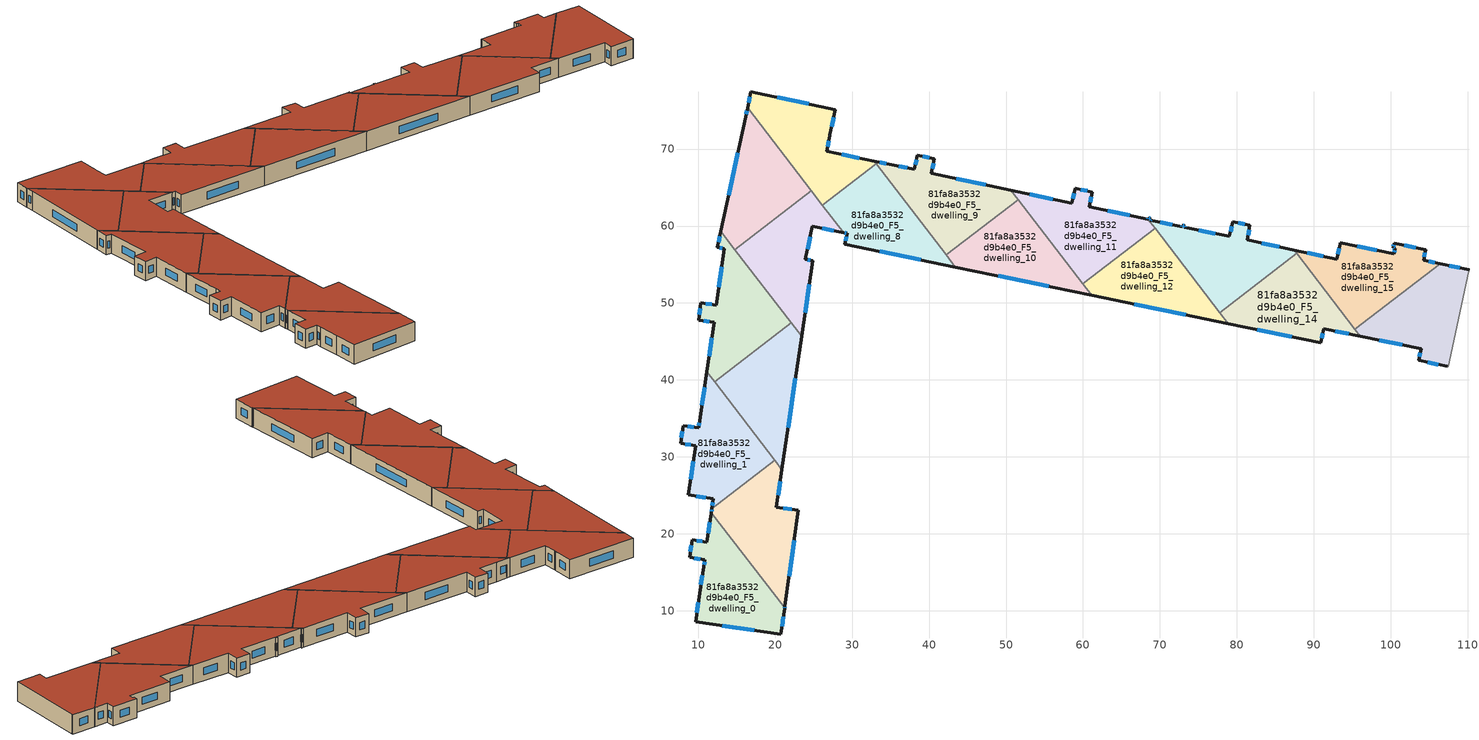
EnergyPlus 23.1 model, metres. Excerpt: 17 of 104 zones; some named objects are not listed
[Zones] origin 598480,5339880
81fa8a3532d9b4e0_F5_dwelling_0
 floor to 81fa8a3532d9b4e0_F4_dwelling_0 (EU_floor_Construction): 11.69,22.74 21.21,10.35 21.2,10.28 20.72,6.91 9.65,8.56 10.18,12.28 10.69,15.69 10.85,16.61 8.87,16.93 9.19,19.19 11.12,18.91 11.68,22.67 z15
 wall outside (EU_wall_Construction): 11.69,22.74 11.68,22.67 11.12,18.91 9.19,19.19 8.87,16.93 10.85,16.61 10.69,15.69 10.18,12.28 9.65,8.56 20.72,6.91 21.2,10.28 21.21,10.35 z15:18
 wall to 81fa8a3532d9b4e0_F5_dwelling_2 (EU_wall_Construction): 21.21,10.35 11.69,22.74 z15:18
 window (EU_Window_Construction): 20.87,7.97 21.05,9.22 / 13.12,8.04 17.25,7.43 / 10.02,11.12 9.82,9.72 / 10.53,14.62 10.34,13.35 / 10.8,16.32 10.74,15.98 / 9.49,16.83 10.23,16.71 / 9.09,18.48 8.97,17.64 / 10.51,19 9.8,19.1 / 11.51,21.49 11.29,20.09 z15.94:17.06
 roof outside (EU_roof_Construction): 20.72,6.91 21.2,10.28 21.21,10.35 11.69,22.74 11.68,22.67 11.12,18.91 9.19,19.19 8.87,16.93 10.85,16.61 10.69,15.69 10.18,12.28 9.65,8.56 z18
81fa8a3532d9b4e0_F5_dwelling_1
 floor to 81fa8a3532d9b4e0_F4_dwelling_1 (EU_floor_Construction): 11.09,41.05 19.94,29.52 11.77,23.24 11.96,24.52 8.69,25.05 9.64,31.44 7.68,31.74 8.01,34.05 10.04,33.76 10.17,34.7 z15
 wall outside (EU_wall_Construction): 11.09,41.05 10.17,34.7 10.04,33.76 8.01,34.05 7.68,31.74 9.64,31.44 8.69,25.05 11.96,24.52 11.77,23.24 z15:18
 wall to 81fa8a3532d9b4e0_F5_dwelling_2 (EU_wall_Construction): 11.77,23.24 19.94,29.52 z15:18
 wall to 81fa8a3532d9b4e0_F5_dwelling_4 (EU_wall_Construction): 19.94,29.52 12.1,39.73 z15:18
 wall to 81fa8a3532d9b4e0_F5_dwelling_3 (EU_wall_Construction): 12.1,39.74 11.09,41.05 z15:18
 window (EU_Window_Construction): 9.71,24.89 10.94,24.69 / 9.34,29.44 8.99,27.06 / 8.29,31.64 9.03,31.53 / 7.91,33.32 7.78,32.46 / 9.4,33.85 8.65,33.96 / 10.13,34.4 10.08,34.05 / 10.8,39.06 10.46,36.69 / 11.9,24.12 11.83,23.64 z15.94:17.06
 roof outside (EU_roof_Construction): 19.94,29.52 11.09,41.05 10.17,34.7 10.04,33.76 8.01,34.05 7.68,31.74 9.64,31.44 8.69,25.05 11.96,24.52 11.77,23.24 z18
81fa8a3532d9b4e0_F5_dwelling_10
 floor to 81fa8a3532d9b4e0_F4_dwelling_10 (EU_floor_Construction): 51.56,63.42 61.11,50.99 43.42,54.66 42.2,56.24 z15
 wall outside (EU_wall_Construction): 43.42,54.66 61.11,50.99 z15:18
 wall to 81fa8a3532d9b4e0_F5_dwelling_9 (EU_wall_Construction): 51.56,63.42 42.2,56.24 z15:18
 wall to 81fa8a3532d9b4e0_F5_dwelling_8 (EU_wall_Construction): 42.2,56.24 43.42,54.66 z15:18
 wall to 81fa8a3532d9b4e0_F5_dwelling_11 (EU_wall_Construction): 59.95,52.49 51.56,63.42 z15:18
 wall to 81fa8a3532d9b4e0_F5_dwelling_12 (EU_wall_Construction): 61.11,50.99 59.95,52.49 z15:18
 window (EU_Window_Construction): 48.96,53.51 55.56,52.14 z15.94:17.06
 roof outside (EU_roof_Construction): 61.11,50.99 51.56,63.42 42.2,56.24 43.42,54.66 z18
81fa8a3532d9b4e0_F5_dwelling_11
 floor to 81fa8a3532d9b4e0_F4_dwelling_11 (EU_floor_Construction): 68.45,60.91 69.36,59.72 59.95,52.49 50.62,64.64 58.55,62.97 59.02,64.88 61.21,64.42 60.83,62.51 z15
 wall outside (EU_wall_Construction): 68.45,60.91 60.83,62.51 61.21,64.42 59.02,64.88 58.55,62.97 50.62,64.64 z15:18
 wall to 81fa8a3532d9b4e0_F5_dwelling_12 (EU_wall_Construction): 59.95,52.49 69.36,59.72 z15:18
 wall to 81fa8a3532d9b4e0_F5_dwelling_13 (EU_wall_Construction): 69.36,59.72 68.45,60.91 z15:18
 wall to 81fa8a3532d9b4e0_F5_dwelling_9 (EU_wall_Construction): 50.62,64.64 51.56,63.42 z15:18
 window (EU_Window_Construction): 56.07,63.5 53.11,64.12 / 58.87,64.28 58.7,63.57 / 60.52,64.56 59.7,64.73 / 60.95,63.11 61.09,63.82 / 66.06,61.41 63.22,62.01 z15.94:17.06
 roof outside (EU_roof_Construction): 69.36,59.72 68.45,60.91 60.83,62.51 61.21,64.42 59.02,64.88 58.55,62.97 50.62,64.64 59.95,52.49 z18
81fa8a3532d9b4e0_F5_dwelling_12
 floor to 81fa8a3532d9b4e0_F4_dwelling_12 (EU_floor_Construction): 69.36,59.72 78.91,47.29 61.11,50.99 59.95,52.49 z15
 wall outside (EU_wall_Construction): 61.11,50.99 78.91,47.29 z15:18
 wall to 81fa8a3532d9b4e0_F5_dwelling_14 (EU_wall_Construction): 78.91,47.29 77.78,48.75 z15:18
 wall to 81fa8a3532d9b4e0_F5_dwelling_13 (EU_wall_Construction): 77.78,48.75 69.36,59.72 z15:18
 window (EU_Window_Construction): 66.69,49.83 73.33,48.45 z15.94:17.06
 roof outside (EU_roof_Construction): 78.91,47.29 69.36,59.72 59.95,52.49 61.11,50.99 z18
81fa8a3532d9b4e0_F5_dwelling_13
 floor to 81fa8a3532d9b4e0_F4_dwelling_13 (EU_floor_Construction): 87.45,56.87 87.79,56.43 77.79,48.75 68.45,60.91 68.49,60.9 68.51,61.02 68.81,60.96 68.76,60.72 72.89,59.9 72.93,60.08 73.23,60.01 73.19,59.85 79.04,58.65 79.49,60.54 81.7,60.08 81.34,58.21 z15
 wall outside (EU_wall_Construction): 87.45,56.87 81.34,58.21 81.7,60.08 79.49,60.54 79.04,58.65 73.19,59.85 73.23,60.01 72.93,60.08 72.89,59.9 68.76,60.72 68.81,60.96 68.51,61.02 68.49,60.9 68.45,60.91 z15:18
 wall to 81fa8a3532d9b4e0_F5_dwelling_14 (EU_wall_Construction): 77.79,48.75 87.79,56.43 z15:18
 wall to 81fa8a3532d9b4e0_F5_dwelling_15 (EU_wall_Construction): 87.79,56.43 87.45,56.87 z15:18
 window (EU_Window_Construction): 85.53,57.29 83.25,57.79 / 68.5,60.98 68.5,60.94 / 68.71,60.98 68.6,61 / 68.77,60.79 68.79,60.88 / 71.6,60.15 70.05,60.46 / 72.92,60.02 72.9,59.95 / 73.13,60.03 73.02,60.06 / 73.2,59.9 73.22,59.96 / 77.21,59.03 75.02,59.47 / 79.35,59.95 79.18,59.24 / 81.01,60.22 80.18,60.4 / 81.45,58.79 81.59,59.49 z15.94:17.06
 roof outside (EU_roof_Construction): 87.79,56.43 87.45,56.87 81.34,58.21 81.7,60.08 79.49,60.54 79.04,58.65 73.19,59.85 73.23,60.01 72.93,60.08 72.89,59.9 68.76,60.72 68.81,60.96 68.51,61.02 68.49,60.9 68.45,60.91 77.79,48.75 z18
81fa8a3532d9b4e0_F5_dwelling_14
 floor to 81fa8a3532d9b4e0_F4_dwelling_14 (EU_floor_Construction): 87.79,56.43 96.06,45.66 91.29,46.66 90.9,44.8 78.91,47.29 77.79,48.75 z15
 wall outside (EU_wall_Construction): 78.91,47.29 90.9,44.8 91.29,46.66 96.06,45.66 z15:18
 wall to 81fa8a3532d9b4e0_F5_dwelling_16 (EU_wall_Construction): 96.06,45.66 95.34,46.6 z15:18
 wall to 81fa8a3532d9b4e0_F5_dwelling_15 (EU_wall_Construction): 95.34,46.6 87.79,56.43 z15:18
 window (EU_Window_Construction): 91.02,45.38 91.17,46.07 / 82.66,46.51 87.14,45.58 / 92.79,46.34 94.56,45.97 z15.94:17.06
 roof outside (EU_roof_Construction): 96.06,45.66 87.79,56.43 77.79,48.75 78.91,47.29 90.9,44.8 91.29,46.66 z18
81fa8a3532d9b4e0_F5_dwelling_15
 floor to 81fa8a3532d9b4e0_F4_dwelling_15 (EU_floor_Construction): 104.54,56.93 104.27,55.56 106.42,55.11 95.34,46.6 87.45,56.87 92.98,55.67 93.43,57.72 93.45,57.83 100.37,56.38 100.56,57.1 100.3,57.17 100.45,57.78 z15
 wall outside (EU_wall_Construction): 106.42,55.11 104.27,55.56 104.54,56.93 100.45,57.78 100.3,57.17 100.56,57.1 100.37,56.38 93.45,57.83 93.43,57.72 92.98,55.67 87.45,56.87 z15:18
 wall to 81fa8a3532d9b4e0_F5_dwelling_16 (EU_wall_Construction): 95.34,46.6 106.42,55.11 z15:18
 window (EU_Window_Construction): 103.26,57.2 101.73,57.51 / 104.35,55.99 104.45,56.5 / 105.74,55.25 104.94,55.42 / 91.25,56.04 89.18,56.49 / 93.29,57.08 93.12,56.31 / 98.2,56.83 95.62,57.38 / 100.5,56.87 100.43,56.6 / 100.38,57.15 100.48,57.12 / 100.4,57.59 100.35,57.36 z15.94:17.06
 roof outside (EU_roof_Construction): 106.42,55.11 104.27,55.56 104.54,56.93 100.45,57.78 100.3,57.17 100.56,57.1 100.37,56.38 93.45,57.83 93.43,57.72 92.98,55.67 87.45,56.87 95.34,46.6 z18
81fa8a3532d9b4e0_F5_dwelling_16
 floor to 81fa8a3532d9b4e0_F4_dwelling_16 (EU_floor_Construction): 110.18,54.31 110.14,54.14 107.48,41.72 107.37,41.74 103.63,42.52 103.95,44.02 96.06,45.66 95.34,46.6 106.42,55.11 z15
 wall outside (EU_wall_Construction): 96.06,45.66 103.95,44.02 103.63,42.52 107.37,41.74 / 110.18,54.31 106.42,55.11 z15:18
 wall adiabatic (EU_wall_Construction): 107.37,41.74 107.48,41.72 110.14,54.14 110.18,54.31 z15:18
 window (EU_Window_Construction): 104.8,42.28 106.2,41.99 / 103.85,43.55 103.73,42.99 / 98.53,45.15 101.47,44.53 / 109,54.56 107.6,54.86 z15.94:17.06
 roof outside (EU_roof_Construction): 107.48,41.72 110.14,54.14 110.18,54.31 106.42,55.11 95.34,46.6 96.06,45.66 103.95,44.02 103.63,42.52 107.37,41.74 z18
81fa8a3532d9b4e0_F5_dwelling_2
 floor to 81fa8a3532d9b4e0_F4_dwelling_2 (EU_floor_Construction): 20.85,28.34 20.13,23.45 23.01,23.03 21.24,10.58 21.23,10.47 21.21,10.35 11.69,22.74 11.77,23.24 19.94,29.52 19.97,29.48 z15
 wall outside (EU_wall_Construction): 21.21,10.35 21.23,10.47 21.24,10.58 23.01,23.03 20.13,23.45 20.85,28.34 / 11.77,23.24 11.69,22.74 z15:18
 wall to 81fa8a3532d9b4e0_F5_dwelling_4 (EU_wall_Construction): 20.85,28.34 19.97,29.48 19.94,29.52 z15:18
 window (EU_Window_Construction): 20.35,24.98 20.62,26.81 / 22.11,23.16 21.03,23.32 / 21.8,14.49 22.46,19.13 / 21.22,10.39 21.22,10.43 / 11.75,23.09 11.72,22.9 z15.94:17.06
 roof outside (EU_roof_Construction): 21.24,10.58 23.01,23.03 20.13,23.45 20.85,28.34 19.97,29.48 19.94,29.52 11.77,23.24 11.69,22.74 21.21,10.35 21.23,10.47 z18
81fa8a3532d9b4e0_F5_dwelling_3
 floor to 81fa8a3532d9b4e0_F4_dwelling_3 (EU_floor_Construction): 13.35,57.02 12.48,57.21 12.94,59.31 22.08,47.4 12.1,39.74 11.09,41.05 12.04,47.47 10.05,47.76 10.34,50.01 12.35,49.72 z15
 wall outside (EU_wall_Construction): 12.94,59.31 12.48,57.21 13.35,57.02 12.35,49.72 10.34,50.01 10.05,47.76 12.04,47.47 11.09,41.05 z15:18
 wall to 81fa8a3532d9b4e0_F5_dwelling_4 (EU_wall_Construction): 12.1,39.74 22.08,47.4 z15:18
 wall to 81fa8a3532d9b4e0_F5_dwelling_6 (EU_wall_Construction): 22.08,47.4 14.75,56.94 z15:18
 wall to 81fa8a3532d9b4e0_F5_dwelling_5 (EU_wall_Construction): 14.75,56.94 12.94,59.31 z15:18
 window (EU_Window_Construction): 11.72,49.81 10.97,49.92 / 13.04,54.73 12.67,52.01 / 12.76,57.15 13.08,57.08 / 12.79,58.65 12.62,57.87 / 11.74,45.46 11.39,43.06 / 10.67,47.67 11.41,47.56 / 10.25,49.31 10.14,48.47 z15.94:17.06
 roof outside (EU_roof_Construction): 22.08,47.4 12.94,59.31 12.48,57.21 13.35,57.02 12.35,49.72 10.34,50.01 10.05,47.76 12.04,47.47 11.09,41.05 12.1,39.74 z18
81fa8a3532d9b4e0_F5_dwelling_4
 floor to 81fa8a3532d9b4e0_F4_dwelling_4 (EU_floor_Construction): 22.08,47.4 23.42,45.66 20.85,28.34 12.1,39.74 z15
 wall outside (EU_wall_Construction): 20.85,28.34 23.42,45.66 z15:18
 wall to 81fa8a3532d9b4e0_F5_dwelling_6 (EU_wall_Construction): 23.42,45.66 22.08,47.4 z15:18
 window (EU_Window_Construction): 21.65,33.77 22.61,40.23 z15.94:17.06
 roof outside (EU_roof_Construction): 20.85,28.34 23.42,45.66 22.08,47.4 12.1,39.74 z18
81fa8a3532d9b4e0_F5_dwelling_5
 floor to 81fa8a3532d9b4e0_F4_dwelling_5 (EU_floor_Construction): 16.39,75.38 24.69,64.57 14.75,56.94 12.94,59.31 16.15,74.17 z15
 wall outside (EU_wall_Construction): 16.39,75.38 16.15,74.17 12.94,59.31 z15:18
 wall to 81fa8a3532d9b4e0_F5_dwelling_6 (EU_wall_Construction): 14.75,56.94 24.69,64.57 z15:18
 wall to 81fa8a3532d9b4e0_F5_dwelling_7 (EU_wall_Construction): 24.69,64.57 16.39,75.38 z15:18
 window (EU_Window_Construction): 16.32,75 16.23,74.55 / 15.14,69.51 13.94,63.97 z15.94:17.06
 roof outside (EU_roof_Construction): 24.69,64.57 16.39,75.38 16.15,74.17 12.94,59.31 14.75,56.94 z18
81fa8a3532d9b4e0_F5_dwelling_6
 floor to 81fa8a3532d9b4e0_F4_dwelling_6 (EU_floor_Construction): 24.69,64.57 28.87,59.12 24.81,59.97 23.92,55.65 24.88,55.51 23.42,45.66 14.75,56.94 z15
 wall outside (EU_wall_Construction): 23.42,45.66 24.88,55.51 23.92,55.65 24.81,59.97 28.87,59.12 z15:18
 wall to 81fa8a3532d9b4e0_F5_dwelling_8 (EU_wall_Construction): 28.87,59.12 26.12,62.71 z15:18
 wall to 81fa8a3532d9b4e0_F5_dwelling_7 (EU_wall_Construction): 26.12,62.71 24.69,64.57 z15:18
 window (EU_Window_Construction): 26.08,59.7 27.6,59.39 / 24.2,57.01 24.53,58.62 / 24.58,55.55 24.22,55.61 / 23.87,48.75 24.42,52.42 z15.94:17.06
 roof outside (EU_roof_Construction): 23.42,45.66 24.88,55.51 23.92,55.65 24.81,59.97 28.87,59.12 24.69,64.57 14.75,56.94 z18
81fa8a3532d9b4e0_F5_dwelling_7
 floor to 81fa8a3532d9b4e0_F4_dwelling_7 (EU_floor_Construction): 27.8,75.14 27.11,71.87 27.08,71.73 26.69,69.69 32.84,68.44 33.12,68.08 26.12,62.71 16.39,75.38 16.82,77.47 z15
 wall outside (EU_wall_Construction): 32.84,68.44 26.69,69.69 27.08,71.73 27.11,71.87 27.8,75.14 16.82,77.47 16.39,75.38 z15:18
 wall to 81fa8a3532d9b4e0_F5_dwelling_8 (EU_wall_Construction): 26.12,62.71 33.12,68.08 z15:18
 wall to 81fa8a3532d9b4e0_F5_dwelling_9 (EU_wall_Construction): 33.12,68.08 32.84,68.44 z15:18
 window (EU_Window_Construction): 16.69,76.82 16.53,76.03 / 24.36,75.87 20.26,76.74 / 27.33,72.89 27.58,74.11 / 27.09,71.77 27.1,71.82 / 26.81,70.33 26.96,71.09 / 30.91,68.83 28.62,69.3 z15.94:17.06
 roof outside (EU_roof_Construction): 33.12,68.08 32.84,68.44 26.69,69.69 27.08,71.73 27.11,71.87 27.8,75.14 16.82,77.47 16.39,75.38 26.12,62.71 z18
81fa8a3532d9b4e0_F5_dwelling_8
 floor to 81fa8a3532d9b4e0_F4_dwelling_8 (EU_floor_Construction): 33.12,68.08 43.42,54.66 29.06,57.64 29.35,59.03 28.87,59.12 26.12,62.71 z15
 wall outside (EU_wall_Construction): 28.87,59.12 29.35,59.03 29.06,57.64 43.42,54.66 z15:18
 wall to 81fa8a3532d9b4e0_F5_dwelling_9 (EU_wall_Construction): 42.2,56.24 33.12,68.08 z15:18
 window (EU_Window_Construction): 29.26,58.59 29.15,58.08 / 29.02,59.09 29.2,59.06 / 33.56,56.71 38.92,55.59 z15.94:17.06
 roof outside (EU_roof_Construction): 43.42,54.66 33.12,68.08 26.12,62.71 28.87,59.12 29.35,59.03 29.06,57.64 z18
81fa8a3532d9b4e0_F5_dwelling_9
 floor to 81fa8a3532d9b4e0_F4_dwelling_9 (EU_floor_Construction): 50.62,64.64 51.56,63.42 42.2,56.24 32.84,68.44 35.16,67.96 38.1,67.35 38.48,69.2 40.69,68.76 40.3,66.84 z15
 wall outside (EU_wall_Construction): 50.62,64.64 40.3,66.84 40.69,68.76 38.48,69.2 38.1,67.35 35.16,67.96 32.84,68.44 z15:18
 window (EU_Window_Construction): 37.18,67.54 36.08,67.77 / 38.36,68.62 38.22,67.93 / 40,68.9 39.17,69.06 / 40.42,67.44 40.57,68.16 / 47.39,65.33 43.54,66.15 / 34.43,68.11 33.57,68.29 z15.94:17.06
 roof outside (EU_roof_Construction): 51.56,63.42 50.62,64.64 40.3,66.84 40.69,68.76 38.48,69.2 38.1,67.35 35.16,67.96 32.84,68.44 42.2,56.24 z18
[Building]
EU S2 Campaign: North Axis=0; Terrain=City; Solar Distribution=FullExterior
[Site:Location]
Vienna: Latitude=48; Longitude=16.5; Time Zone=1; Elevation=183
[SizingPeriod:WeatherFileDays]
AnnualSizingPeriod: Begin Month=1; Begin Day of Month=1; End Month=12; End Day of Month=31; Day of Week for Start Day=Monday; Use Weather File Daylight Saving Period=No; Use Weather File Rain and Snow Indicators=No
[MATERIAL]
EU_InternalMass_Material: Roughness=MediumRough; Thickness=0.1; Conductivity=1; Density=1800; Specific Heat=900; Thermal Absorptance=0.9; Solar Absorptance=0.7; Visible Absorptance=0.7
[MATERIAL:NOMASS] Roughness=MediumRough; Thermal Absorptance=0.9; Solar Absorptance=0.7; Visible Absorptance=0.7
Name | Thermal Resistance
EU_wall_NoMass | 0.914258
EU_roof_NoMass | 0.954009
EU_floor_NoMass | 1.09711
[WINDOWMATERIAL:SIMPLEGLAZINGSYSTEM]
EU_Window_SimpleGlazing: UFactor=2.09642; Solar Heat Gain Coefficient=0.65; Visible Transmittance=0.65
[CONSTRUCTION]
EU_wall_Construction: EU_wall_NoMass
EU_roof_Construction: EU_roof_NoMass
EU_floor_Construction: EU_floor_NoMass
EU_Window_Construction: EU_Window_SimpleGlazing
EU_InternalMass_Construction: EU_InternalMass_Material
[ZONE] Type=1; Multiplier=1; Ceiling Height=autocalculate; Floor Area=autocalculate; Part of Total Floor Area=Yes
Name | Volume
81fa8a3532d9b4e0_F5_dwelling_0 | 312.407
81fa8a3532d9b4e0_F5_dwelling_1 | 312.416
81fa8a3532d9b4e0_F5_dwelling_10 | 312.663
81fa8a3532d9b4e0_F5_dwelling_11 | 312.694
81fa8a3532d9b4e0_F5_dwelling_12 | 312.702
81fa8a3532d9b4e0_F5_dwelling_13 | 312.659
81fa8a3532d9b4e0_F5_dwelling_14 | 312.628
81fa8a3532d9b4e0_F5_dwelling_15 | 312.686
81fa8a3532d9b4e0_F5_dwelling_16 | 312.649
81fa8a3532d9b4e0_F5_dwelling_2 | 313.17
81fa8a3532d9b4e0_F5_dwelling_3 | 312.651
81fa8a3532d9b4e0_F5_dwelling_4 | 312.67
81fa8a3532d9b4e0_F5_dwelling_5 | 311.777
81fa8a3532d9b4e0_F5_dwelling_6 | 311.788
81fa8a3532d9b4e0_F5_dwelling_7 | 313.587
81fa8a3532d9b4e0_F5_dwelling_8 | 313.543
81fa8a3532d9b4e0_F5_dwelling_9 | 312.627
[INTERNALMASS] Construction=EU_InternalMass_Construction
Name | Zone or ZoneList | Surface Area
81fa8a3532d9b4e0_F5_dwelling_0_EU_InternalMass | 81fa8a3532d9b4e0_F5_dwelling_0 | 104.135
81fa8a3532d9b4e0_F5_dwelling_1_EU_InternalMass | 81fa8a3532d9b4e0_F5_dwelling_1 | 104.14
81fa8a3532d9b4e0_F5_dwelling_2_EU_InternalMass | 81fa8a3532d9b4e0_F5_dwelling_2 | 104.391
81fa8a3532d9b4e0_F5_dwelling_3_EU_InternalMass | 81fa8a3532d9b4e0_F5_dwelling_3 | 104.218
81fa8a3532d9b4e0_F5_dwelling_4_EU_InternalMass | 81fa8a3532d9b4e0_F5_dwelling_4 | 104.228
81fa8a3532d9b4e0_F5_dwelling_5_EU_InternalMass | 81fa8a3532d9b4e0_F5_dwelling_5 | 103.924
81fa8a3532d9b4e0_F5_dwelling_6_EU_InternalMass | 81fa8a3532d9b4e0_F5_dwelling_6 | 103.928
81fa8a3532d9b4e0_F5_dwelling_7_EU_InternalMass | 81fa8a3532d9b4e0_F5_dwelling_7 | 104.529
81fa8a3532d9b4e0_F5_dwelling_8_EU_InternalMass | 81fa8a3532d9b4e0_F5_dwelling_8 | 104.516
81fa8a3532d9b4e0_F5_dwelling_9_EU_InternalMass | 81fa8a3532d9b4e0_F5_dwelling_9 | 104.211
81fa8a3532d9b4e0_F5_dwelling_10_EU_InternalMass | 81fa8a3532d9b4e0_F5_dwelling_10 | 104.215
81fa8a3532d9b4e0_F5_dwelling_11_EU_InternalMass | 81fa8a3532d9b4e0_F5_dwelling_11 | 104.222
81fa8a3532d9b4e0_F5_dwelling_12_EU_InternalMass | 81fa8a3532d9b4e0_F5_dwelling_12 | 104.237
81fa8a3532d9b4e0_F5_dwelling_13_EU_InternalMass | 81fa8a3532d9b4e0_F5_dwelling_13 | 104.221
81fa8a3532d9b4e0_F5_dwelling_14_EU_InternalMass | 81fa8a3532d9b4e0_F5_dwelling_14 | 104.207
81fa8a3532d9b4e0_F5_dwelling_15_EU_InternalMass | 81fa8a3532d9b4e0_F5_dwelling_15 | 104.227
81fa8a3532d9b4e0_F5_dwelling_16_EU_InternalMass | 81fa8a3532d9b4e0_F5_dwelling_16 | 104.216
[OTHEREQUIPMENT] Fuel Type=Electricity; Design Level Calculation Method=Watts/Area; Power per Zone Floor Area=1; Fraction Latent=0; Fraction Radiant=0; Fraction Lost=0; Carbon Dioxide Generation Rate=0; EndUse Subcategory=EU_Step8_InternalGains
Name | Zone or ZoneList or Space or SpaceList | Schedule
EU_Step8_InternalGain_81fa8a3532d9b4e0_F5_dwelling_0_f000 | 81fa8a3532d9b4e0_F5_dwelling_0 | EU_Step8_GainSchedule_81fa8a3532d9b4e0_F5_dwelling_0_f000
EU_Step8_InternalGain_81fa8a3532d9b4e0_F5_dwelling_1_f000 | 81fa8a3532d9b4e0_F5_dwelling_1 | EU_Step8_GainSchedule_81fa8a3532d9b4e0_F5_dwelling_1_f000
EU_Step8_InternalGain_81fa8a3532d9b4e0_F5_dwelling_2_f000 | 81fa8a3532d9b4e0_F5_dwelling_2 | EU_Step8_GainSchedule_81fa8a3532d9b4e0_F5_dwelling_2_f000
EU_Step8_InternalGain_81fa8a3532d9b4e0_F5_dwelling_3_f000 | 81fa8a3532d9b4e0_F5_dwelling_3 | EU_Step8_GainSchedule_81fa8a3532d9b4e0_F5_dwelling_3_f000
EU_Step8_InternalGain_81fa8a3532d9b4e0_F5_dwelling_4_f000 | 81fa8a3532d9b4e0_F5_dwelling_4 | EU_Step8_GainSchedule_81fa8a3532d9b4e0_F5_dwelling_4_f000
EU_Step8_InternalGain_81fa8a3532d9b4e0_F5_dwelling_5_f000 | 81fa8a3532d9b4e0_F5_dwelling_5 | EU_Step8_GainSchedule_81fa8a3532d9b4e0_F5_dwelling_5_f000
EU_Step8_InternalGain_81fa8a3532d9b4e0_F5_dwelling_6_f000 | 81fa8a3532d9b4e0_F5_dwelling_6 | EU_Step8_GainSchedule_81fa8a3532d9b4e0_F5_dwelling_6_f000
EU_Step8_InternalGain_81fa8a3532d9b4e0_F5_dwelling_7_f000 | 81fa8a3532d9b4e0_F5_dwelling_7 | EU_Step8_GainSchedule_81fa8a3532d9b4e0_F5_dwelling_7_f000
EU_Step8_InternalGain_81fa8a3532d9b4e0_F5_dwelling_8_f000 | 81fa8a3532d9b4e0_F5_dwelling_8 | EU_Step8_GainSchedule_81fa8a3532d9b4e0_F5_dwelling_8_f000
EU_Step8_InternalGain_81fa8a3532d9b4e0_F5_dwelling_9_f000 | 81fa8a3532d9b4e0_F5_dwelling_9 | EU_Step8_GainSchedule_81fa8a3532d9b4e0_F5_dwelling_9_f000
EU_Step8_InternalGain_81fa8a3532d9b4e0_F5_dwelling_10_f000 | 81fa8a3532d9b4e0_F5_dwelling_10 | EU_Step8_GainSchedule_81fa8a3532d9b4e0_F5_dwelling_10_f000
EU_Step8_InternalGain_81fa8a3532d9b4e0_F5_dwelling_11_f000 | 81fa8a3532d9b4e0_F5_dwelling_11 | EU_Step8_GainSchedule_81fa8a3532d9b4e0_F5_dwelling_11_f000
EU_Step8_InternalGain_81fa8a3532d9b4e0_F5_dwelling_12_f000 | 81fa8a3532d9b4e0_F5_dwelling_12 | EU_Step8_GainSchedule_81fa8a3532d9b4e0_F5_dwelling_12_f000
EU_Step8_InternalGain_81fa8a3532d9b4e0_F5_dwelling_13_f000 | 81fa8a3532d9b4e0_F5_dwelling_13 | EU_Step8_GainSchedule_81fa8a3532d9b4e0_F5_dwelling_13_f000
EU_Step8_InternalGain_81fa8a3532d9b4e0_F5_dwelling_14_f000 | 81fa8a3532d9b4e0_F5_dwelling_14 | EU_Step8_GainSchedule_81fa8a3532d9b4e0_F5_dwelling_14_f000
EU_Step8_InternalGain_81fa8a3532d9b4e0_F5_dwelling_15_f000 | 81fa8a3532d9b4e0_F5_dwelling_15 | EU_Step8_GainSchedule_81fa8a3532d9b4e0_F5_dwelling_15_f000
EU_Step8_InternalGain_81fa8a3532d9b4e0_F5_dwelling_16_f000 | 81fa8a3532d9b4e0_F5_dwelling_16 | EU_Step8_GainSchedule_81fa8a3532d9b4e0_F5_dwelling_16_f000
[ZONEVENTILATION:DESIGNFLOWRATE] Schedule=EU_AlwaysOn; Design Flow Rate Calculation Method=AirChanges/Hour; Air Changes per Hour=0.546891; Ventilation Type=Natural; Fan Pressure Rise=0; Fan Total Efficiency=1; Constant Term Coefficient=1; Temperature Term Coefficient=0; Velocity Term Coefficient=0; Velocity Squared Term Coefficient=0; Minimum Indoor Temperature=-100; Maximum Indoor Temperature=100; Delta Temperature=-100; Minimum Outdoor Temperature=-100; Maximum Outdoor Temperature=100; Maximum Wind Speed=40
Name | Zone or ZoneList or Space or SpaceList
EU_ConstantAir_81fa8a3532d9b4e0_F5_dwelling_0 | 81fa8a3532d9b4e0_F5_dwelling_0
EU_ConstantAir_81fa8a3532d9b4e0_F5_dwelling_1 | 81fa8a3532d9b4e0_F5_dwelling_1
EU_ConstantAir_81fa8a3532d9b4e0_F5_dwelling_2 | 81fa8a3532d9b4e0_F5_dwelling_2
EU_ConstantAir_81fa8a3532d9b4e0_F5_dwelling_3 | 81fa8a3532d9b4e0_F5_dwelling_3
EU_ConstantAir_81fa8a3532d9b4e0_F5_dwelling_4 | 81fa8a3532d9b4e0_F5_dwelling_4
EU_ConstantAir_81fa8a3532d9b4e0_F5_dwelling_5 | 81fa8a3532d9b4e0_F5_dwelling_5
EU_ConstantAir_81fa8a3532d9b4e0_F5_dwelling_6 | 81fa8a3532d9b4e0_F5_dwelling_6
EU_ConstantAir_81fa8a3532d9b4e0_F5_dwelling_7 | 81fa8a3532d9b4e0_F5_dwelling_7
EU_ConstantAir_81fa8a3532d9b4e0_F5_dwelling_8 | 81fa8a3532d9b4e0_F5_dwelling_8
EU_ConstantAir_81fa8a3532d9b4e0_F5_dwelling_9 | 81fa8a3532d9b4e0_F5_dwelling_9
EU_ConstantAir_81fa8a3532d9b4e0_F5_dwelling_10 | 81fa8a3532d9b4e0_F5_dwelling_10
EU_ConstantAir_81fa8a3532d9b4e0_F5_dwelling_11 | 81fa8a3532d9b4e0_F5_dwelling_11
EU_ConstantAir_81fa8a3532d9b4e0_F5_dwelling_12 | 81fa8a3532d9b4e0_F5_dwelling_12
EU_ConstantAir_81fa8a3532d9b4e0_F5_dwelling_13 | 81fa8a3532d9b4e0_F5_dwelling_13
EU_ConstantAir_81fa8a3532d9b4e0_F5_dwelling_14 | 81fa8a3532d9b4e0_F5_dwelling_14
EU_ConstantAir_81fa8a3532d9b4e0_F5_dwelling_15 | 81fa8a3532d9b4e0_F5_dwelling_15
EU_ConstantAir_81fa8a3532d9b4e0_F5_dwelling_16 | 81fa8a3532d9b4e0_F5_dwelling_16
[HVACTEMPLATE:ZONE:IDEALLOADSAIRSYSTEM] System Availability Schedule=EU_AlwaysOn; Maximum Heating Supply Air Temperature=50; Minimum Cooling Supply Air Temperature=13; Maximum Heating Supply Air Humidity Ratio=0.0156; Minimum Cooling Supply Air Humidity Ratio=0.0077; Heating Limit=NoLimit; Cooling Limit=NoLimit; Heating Availability Schedule=EU_AlwaysOn; Cooling Availability Schedule=EU_CoolingOff; Dehumidification Control Type=ConstantSensibleHeatRatio; Cooling Sensible Heat Ratio=0.7; Dehumidification Setpoint=60; Humidification Control Type=None; Humidification Setpoint=30; Outdoor Air Method=None; Outdoor Air Flow Rate per Person=0.00944; Outdoor Air Flow Rate per Zone Floor Area=0; Outdoor Air Flow Rate per Zone=0; Demand Controlled Ventilation Type=None; Outdoor Air Economizer Type=NoEconomizer; Heat Recovery Type=None; Sensible Heat Recovery Effectiveness=0.7; Latent Heat Recovery Effectiveness=0.65
Name | Template Thermostat
81fa8a3532d9b4e0_F5_dwelling_0 | EU_HeatOnly_81fa8a3532d9b4e0_F5_dwelling_0
81fa8a3532d9b4e0_F5_dwelling_1 | EU_HeatOnly_81fa8a3532d9b4e0_F5_dwelling_1
81fa8a3532d9b4e0_F5_dwelling_2 | EU_HeatOnly_81fa8a3532d9b4e0_F5_dwelling_2
81fa8a3532d9b4e0_F5_dwelling_3 | EU_HeatOnly_81fa8a3532d9b4e0_F5_dwelling_3
81fa8a3532d9b4e0_F5_dwelling_4 | EU_HeatOnly_81fa8a3532d9b4e0_F5_dwelling_4
81fa8a3532d9b4e0_F5_dwelling_5 | EU_HeatOnly_81fa8a3532d9b4e0_F5_dwelling_5
81fa8a3532d9b4e0_F5_dwelling_6 | EU_HeatOnly_81fa8a3532d9b4e0_F5_dwelling_6
81fa8a3532d9b4e0_F5_dwelling_7 | EU_HeatOnly_81fa8a3532d9b4e0_F5_dwelling_7
81fa8a3532d9b4e0_F5_dwelling_8 | EU_HeatOnly_81fa8a3532d9b4e0_F5_dwelling_8
81fa8a3532d9b4e0_F5_dwelling_9 | EU_HeatOnly_81fa8a3532d9b4e0_F5_dwelling_9
81fa8a3532d9b4e0_F5_dwelling_10 | EU_HeatOnly_81fa8a3532d9b4e0_F5_dwelling_10
81fa8a3532d9b4e0_F5_dwelling_11 | EU_HeatOnly_81fa8a3532d9b4e0_F5_dwelling_11
81fa8a3532d9b4e0_F5_dwelling_12 | EU_HeatOnly_81fa8a3532d9b4e0_F5_dwelling_12
81fa8a3532d9b4e0_F5_dwelling_13 | EU_HeatOnly_81fa8a3532d9b4e0_F5_dwelling_13
81fa8a3532d9b4e0_F5_dwelling_14 | EU_HeatOnly_81fa8a3532d9b4e0_F5_dwelling_14
81fa8a3532d9b4e0_F5_dwelling_15 | EU_HeatOnly_81fa8a3532d9b4e0_F5_dwelling_15
81fa8a3532d9b4e0_F5_dwelling_16 | EU_HeatOnly_81fa8a3532d9b4e0_F5_dwelling_16
[SIZING:ZONE] Zone Cooling Design Supply Air Temperature Input Method=SupplyAirTemperature; Zone Cooling Design Supply Air Temperature=13; Zone Heating Design Supply Air Temperature Input Method=SupplyAirTemperature; Zone Heating Design Supply Air Temperature=50; Zone Cooling Design Supply Air Humidity Ratio=0.008; Zone Heating Design Supply Air Humidity Ratio=0.008; Cooling Design Air Flow Method=DesignDay; Cooling Design Air Flow Rate=0; Cooling Minimum Air Flow per Zone Floor Area=0.000762; Cooling Minimum Air Flow=0; Cooling Minimum Air Flow Fraction=0.2; Heating Design Air Flow Method=DesignDay; Heating Design Air Flow Rate=0; Heating Maximum Air Flow per Zone Floor Area=0.002032; Heating Maximum Air Flow=0.141576; Heating Maximum Air Flow Fraction=0.3; Account for Dedicated Outdoor Air System=No; Dedicated Outdoor Air System Control Strategy=NeutralSupplyAir; Dedicated Outdoor Air Low Setpoint Temperature for Design=autosize; Dedicated Outdoor Air High Setpoint Temperature for Design=autosize; Zone Load Sizing Method=Sensible Load Only No Latent Load; Zone Latent Cooling Design Supply Air Humidity Ratio Input Method=HumidityRatioDifference; Zone Cooling Design Supply Air Humidity Ratio Difference=0.005; Zone Latent Heating Design Supply Air Humidity Ratio Input Method=HumidityRatioDifference; Zone Humidification Design Supply Air Humidity Ratio Difference=0.005
81fa8a3532d9b4e0_F5_dwelling_0; 81fa8a3532d9b4e0_F5_dwelling_1; 81fa8a3532d9b4e0_F5_dwelling_2; 81fa8a3532d9b4e0_F5_dwelling_3; 81fa8a3532d9b4e0_F5_dwelling_4; 81fa8a3532d9b4e0_F5_dwelling_5; 81fa8a3532d9b4e0_F5_dwelling_6; 81fa8a3532d9b4e0_F5_dwelling_7; 81fa8a3532d9b4e0_F5_dwelling_8; 81fa8a3532d9b4e0_F5_dwelling_9; 81fa8a3532d9b4e0_F5_dwelling_10; 81fa8a3532d9b4e0_F5_dwelling_11; 81fa8a3532d9b4e0_F5_dwelling_12; 81fa8a3532d9b4e0_F5_dwelling_13; 81fa8a3532d9b4e0_F5_dwelling_14; 81fa8a3532d9b4e0_F5_dwelling_15; 81fa8a3532d9b4e0_F5_dwelling_16
[SCHEDULE:CONSTANT]
Name | Hourly Value
EU_AlwaysOn | 1
EU_CoolingOff | 0
[SCHEDULE:FILE] Column Number=1; Rows to Skip at Top=0; Number of Hours of Data=8760; Column Separator=Comma; Interpolate to Timestep=No; Minutes per Item=60; Adjust Schedule for Daylight Savings=Yes
Name | File
EU_Step8_GainSchedule_81fa8a3532d9b4e0_F5_dwelling_0_f000 | ../../schedules/81fa8a3532d9b4e0/81fa8a3532d9b4e0_F5_dwelling_0_f000_gain.csv
EU_Step8_GainSchedule_81fa8a3532d9b4e0_F5_dwelling_1_f000 | ../../schedules/81fa8a3532d9b4e0/81fa8a3532d9b4e0_F5_dwelling_1_f000_gain.csv
EU_Step8_GainSchedule_81fa8a3532d9b4e0_F5_dwelling_2_f000 | ../../schedules/81fa8a3532d9b4e0/81fa8a3532d9b4e0_F5_dwelling_2_f000_gain.csv
EU_Step8_GainSchedule_81fa8a3532d9b4e0_F5_dwelling_3_f000 | ../../schedules/81fa8a3532d9b4e0/81fa8a3532d9b4e0_F5_dwelling_3_f000_gain.csv
EU_Step8_GainSchedule_81fa8a3532d9b4e0_F5_dwelling_4_f000 | ../../schedules/81fa8a3532d9b4e0/81fa8a3532d9b4e0_F5_dwelling_4_f000_gain.csv
EU_Step8_GainSchedule_81fa8a3532d9b4e0_F5_dwelling_5_f000 | ../../schedules/81fa8a3532d9b4e0/81fa8a3532d9b4e0_F5_dwelling_5_f000_gain.csv
EU_Step8_GainSchedule_81fa8a3532d9b4e0_F5_dwelling_6_f000 | ../../schedules/81fa8a3532d9b4e0/81fa8a3532d9b4e0_F5_dwelling_6_f000_gain.csv
EU_Step8_GainSchedule_81fa8a3532d9b4e0_F5_dwelling_7_f000 | ../../schedules/81fa8a3532d9b4e0/81fa8a3532d9b4e0_F5_dwelling_7_f000_gain.csv
EU_Step8_GainSchedule_81fa8a3532d9b4e0_F5_dwelling_8_f000 | ../../schedules/81fa8a3532d9b4e0/81fa8a3532d9b4e0_F5_dwelling_8_f000_gain.csv
EU_Step8_GainSchedule_81fa8a3532d9b4e0_F5_dwelling_9_f000 | ../../schedules/81fa8a3532d9b4e0/81fa8a3532d9b4e0_F5_dwelling_9_f000_gain.csv
EU_Step8_GainSchedule_81fa8a3532d9b4e0_F5_dwelling_10_f000 | ../../schedules/81fa8a3532d9b4e0/81fa8a3532d9b4e0_F5_dwelling_10_f000_gain.csv
EU_Step8_GainSchedule_81fa8a3532d9b4e0_F5_dwelling_11_f000 | ../../schedules/81fa8a3532d9b4e0/81fa8a3532d9b4e0_F5_dwelling_11_f000_gain.csv
EU_Step8_GainSchedule_81fa8a3532d9b4e0_F5_dwelling_12_f000 | ../../schedules/81fa8a3532d9b4e0/81fa8a3532d9b4e0_F5_dwelling_12_f000_gain.csv
EU_Step8_GainSchedule_81fa8a3532d9b4e0_F5_dwelling_13_f000 | ../../schedules/81fa8a3532d9b4e0/81fa8a3532d9b4e0_F5_dwelling_13_f000_gain.csv
EU_Step8_GainSchedule_81fa8a3532d9b4e0_F5_dwelling_14_f000 | ../../schedules/81fa8a3532d9b4e0/81fa8a3532d9b4e0_F5_dwelling_14_f000_gain.csv
EU_Step8_GainSchedule_81fa8a3532d9b4e0_F5_dwelling_15_f000 | ../../schedules/81fa8a3532d9b4e0/81fa8a3532d9b4e0_F5_dwelling_15_f000_gain.csv
EU_Step8_GainSchedule_81fa8a3532d9b4e0_F5_dwelling_16_f000 | ../../schedules/81fa8a3532d9b4e0/81fa8a3532d9b4e0_F5_dwelling_16_f000_gain.csv
